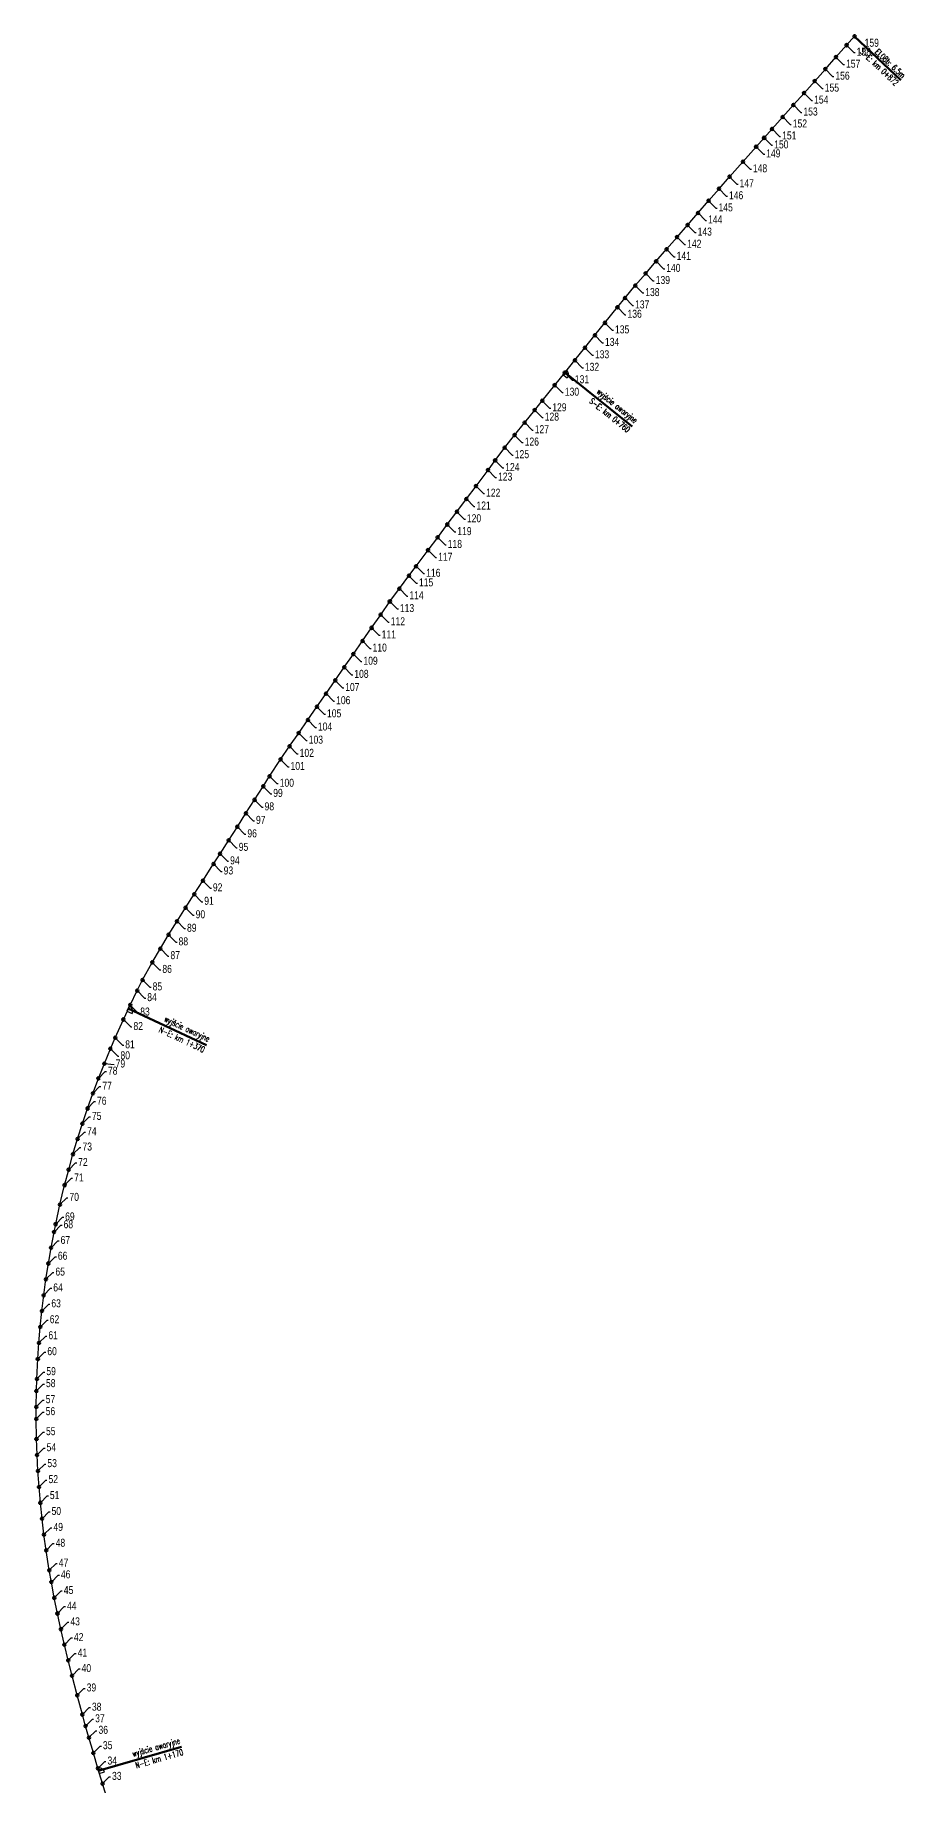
# Model space of a CAD drawing. Header units: metres. Extents: x 7402779 to 7405920, y 5696902 to 5712005.
# Drawn here: x 7405702.6 to 7405919.8, y 5700807.1 to 5701244.6 of the extents above; entities that cross this region are included whole.
import ezdxf

# ---------------------------------------------------------------- set-up
doc = ezdxf.new("R2010")
doc.units = ezdxf.units.M
for name, color, linetype in [('Drzwi ewakuacyjne', 100, 'Continuous'), ('Drzwi ewakuacyjne_opis', 7, 'Continuous'), ('Ekran_akustyczny', 100, 'Continuous'), ('Ekran_akustyczny_6.5m_opis', 7, 'Continuous'), ('Ekran_akustyczny_pale', 100, 'Continuous'), ('Ekran_akustyczny_pale_opis', 1, 'Continuous')]:
    doc.layers.add(name, color=color, linetype=linetype)
doc.styles.add('CDMSTYLE', font='CDMSIMPL', dxfattribs={"width": 0.8, "bigfont": 'CDMBIGPL'})
doc.styles.add('simplex 0.60', font='simplex.shx', dxfattribs={"width": 0.6})
doc.dimstyles.new('CDM-ME200MM', dxfattribs={"dimscale": 0.2, "dimtxt": 2.5, "dimasz": 1.5, "dimexe": 1.5, "dimexo": 5, "dimgap": 0.5, "dimtad": 1, "dimdec": 0, "dimlfac": 1000, "dimrnd": 1, "dimzin": 9, "dimtxsty": 'CDMSTYLE', "dimblk": 'OBLIQUE', "dimcen": 2.5, "dimdle": 1.5, "dimclrd": 9, "dimclre": 9, "dimadec": 1, "dimazin": 2, "dimtfac": 1, "dimtdec": 0, "dimtix": 1, "dimtmove": 2, "dimatfit": 3, "dimldrblk": 'NONE', "dimfxl": 1, "dimtvp": 1, "dimtolj": 1, "dimtzin": 0, "dimlwd": 25, "dimlwe": 25, "dimarcsym": 0})

# ---------------------------------------------------------------- blocks, each defined once
blk = doc.blocks.new('Wyjście awaryjne')
at = {"layer": 'Drzwi ewakuacyjne'}
blk.add_lwpolyline([(0, 0), (-1.4, 0, 0.414214), (0, -1.4)], format="xyb", close=True, dxfattribs=at)
blk = doc.blocks.new('_None')
blk = doc.blocks.new('_OBLIQUE')
at = {"color": 0, "linetype": 'ByBlock'}
blk.add_line((-0.5, -0.5), (0.5, 0.5), dxfattribs=at)

msp = doc.modelspace()

# ---------------------------------------------------------------- linework, layer by layer
at = {"layer": 'Drzwi ewakuacyjne_opis', "lineweight": 100}
for p, q in [((7405851.84, 5701146.81), (7405834.96, 5701160.37)), ((7405745.44, 5700992.19), (7405725.83, 5701001.36)), ((7405739.2, 5700816.86), (7405718.38, 5700810.91))]:
    msp.add_line(p, q, dxfattribs=at)
at = {"layer": 'Ekran_akustyczny', "linetype": 'Continuous', "lineweight": -3}
msp.add_lwpolyline([(7405720.6, 5700803.84), (7405719.45, 5700807.67), (7405718.31, 5700811.5), (7405717.17, 5700815.34), (7405716.06, 5700819.18), (7405715.22, 5700822.06), (7405714.42, 5700824.95), (7405713.11, 5700829.78), (7405711.84, 5700834.62), (7405710.86, 5700838.5), (7405709.93, 5700842.38), (7405709.03, 5700846.28), (7405708.19, 5700850.19), (7405707.39, 5700854.11), (7405706.66, 5700858.04), (7405706.14, 5700861), (7405705.36, 5700865.94), (7405704.81, 5700869.9), (7405704.33, 5700873.87), (7405703.92, 5700877.85), (7405703.57, 5700881.83), (7405703.29, 5700885.82), (7405703.08, 5700889.82), (7405702.94, 5700893.82), (7405702.87, 5700898.82), (7405702.87, 5700901.82), (7405702.93, 5700905.82), (7405703.03, 5700908.81), (7405703.27, 5700913.81), (7405703.54, 5700917.8), (7405703.88, 5700921.78), (7405704.29, 5700925.76), (7405704.76, 5700929.74), (7405705.3, 5700933.7), (7405705.91, 5700937.65), (7405706.59, 5700941.59), (7405707.33, 5700945.52), (7405707.73, 5700947.48), (7405708.8, 5700952.37), (7405709.97, 5700957.23), (7405710.98, 5700961.1), (7405712.06, 5700964.95), (7405713.21, 5700968.78), (7405714.42, 5700972.6), (7405715.69, 5700976.39), (7405717.03, 5700980.16), (7405718.43, 5700983.9), (7405719.9, 5700987.62), (7405721.43, 5700991.32), (7405722.62, 5700994.07), (7405724.67, 5700998.63), (7405726.37, 5701002.25), (7405728.12, 5701005.85), (7405729.47, 5701008.53), (7405731.89, 5701012.9), (7405733.92, 5701016.35), (7405735.95, 5701019.8), (7405738.06, 5701023.19), (7405740.21, 5701026.56), (7405742.37, 5701029.93), (7405744.52, 5701033.3), (7405747.22, 5701037.51), (7405748.83, 5701040.04), (7405750.99, 5701043.41), (7405753.14, 5701046.78), (7405755.3, 5701050.15), (7405757.45, 5701053.52), (7405759.61, 5701056.89), (7405761.22, 5701059.42), (7405763.94, 5701063.62), (7405766.21, 5701066.91), (7405768.49, 5701070.2), (7405770.77, 5701073.48), (7405773.05, 5701076.77), (7405775.32, 5701080.06), (7405777.6, 5701083.35), (7405779.88, 5701086.64), (7405782.16, 5701089.93), (7405784.43, 5701093.22), (7405786.71, 5701096.5), (7405788.99, 5701099.79), (7405791.26, 5701103.08), (7405793.64, 5701106.3), (7405796.04, 5701109.5), (7405797.83, 5701111.9), (7405800.83, 5701115.91), (7405803.22, 5701119.11), (7405805.62, 5701122.32), (7405808.01, 5701125.52), (7405810.41, 5701128.72), (7405812.8, 5701131.93), (7405815.8, 5701135.93), (7405817.59, 5701138.33), (7405819.99, 5701141.54), (7405822.46, 5701144.68), (7405824.97, 5701147.79), (7405827.48, 5701150.91), (7405829.36, 5701153.25), (7405832.5, 5701157.14), (7405835, 5701160.26), (7405837.51, 5701163.38), (7405840.02, 5701166.49), (7405842.53, 5701169.61), (7405845.04, 5701172.72), (7405848.17, 5701176.62), (7405850.05, 5701178.96), (7405852.6, 5701182.04), (7405855.21, 5701185.07), (7405857.83, 5701188.09), (7405860.45, 5701191.11), (7405863.07, 5701194.14), (7405865.68, 5701197.16), (7405868.3, 5701200.19), (7405870.92, 5701203.21), (7405873.54, 5701206.24), (7405876.18, 5701209.24), (7405879.51, 5701212.97), (7405882.83, 5701216.71), (7405884.83, 5701218.95), (7405886.82, 5701221.19), (7405889.48, 5701224.17), (7405892.14, 5701227.16), (7405894.8, 5701230.15), (7405897.46, 5701233.14), (7405900.12, 5701236.12), (7405902.78, 5701239.11), (7405905.44, 5701242.1), (7405907.44, 5701244.34)], dxfattribs=at)
at = {"layer": 'Ekran_akustyczny_6.5m_opis', "lineweight": 100}
msp.add_line((7405918.97, 5701233.38), (7405907.32, 5701244.36), dxfattribs=at)
at = {"layer": 'Ekran_akustyczny_pale', "lineweight": 100}
for centre in [(7405907.44, 5701244.34), (7405902.78, 5701239.11), (7405905.44, 5701242.1), (7405900.12, 5701236.12), (7405897.46, 5701233.14), (7405892.14, 5701227.16), (7405894.8, 5701230.15), (7405889.48, 5701224.18), (7405884.83, 5701218.95), (7405886.82, 5701221.19), (7405879.51, 5701212.97), (7405882.83, 5701216.71), (7405876.18, 5701209.24), (7405873.54, 5701206.24), (7405868.3, 5701200.19), (7405870.92, 5701203.21), (7405865.68, 5701197.16), (7405860.45, 5701191.11), (7405863.07, 5701194.14), (7405857.83, 5701188.09), (7405855.21, 5701185.06), (7405850.05, 5701178.96), (7405852.6, 5701182.04), (7405848.17, 5701176.62), (7405842.53, 5701169.61), (7405845.03, 5701172.72), (7405840.02, 5701166.49), (7405835, 5701160.26), (7405837.51, 5701163.38), (7405832.49, 5701157.14), (7405829.36, 5701153.25), (7405824.97, 5701147.8), (7405827.48, 5701150.91), (7405822.46, 5701144.68), (7405819.99, 5701141.54), (7405815.8, 5701135.93), (7405817.59, 5701138.33), (7405812.8, 5701131.93), (7405808.01, 5701125.52), (7405810.41, 5701128.72), (7405805.62, 5701122.32), (7405803.22, 5701119.11), (7405800.83, 5701115.91), (7405796.04, 5701109.5), (7405797.83, 5701111.9), (7405793.64, 5701106.3), (7405788.99, 5701099.79), (7405791.26, 5701103.08), (7405786.71, 5701096.5), (7405784.43, 5701093.22), (7405779.88, 5701086.64), (7405782.15, 5701089.93), (7405777.6, 5701083.35), (7405775.32, 5701080.06), (7405770.77, 5701073.48), (7405773.05, 5701076.77), (7405768.49, 5701070.2), (7405766.21, 5701066.91), (7405763.94, 5701063.62), (7405759.61, 5701056.89), (7405761.22, 5701059.42), (7405757.45, 5701053.52), (7405753.14, 5701046.78), (7405755.3, 5701050.15), (7405750.99, 5701043.41), (7405748.83, 5701040.04), (7405747.22, 5701037.52), (7405742.37, 5701029.93), (7405744.52, 5701033.3), (7405740.21, 5701026.56), (7405738.06, 5701023.19), (7405733.92, 5701016.35), (7405735.95, 5701019.8), (7405731.89, 5701012.9), (7405729.47, 5701008.53), (7405728.12, 5701005.85), (7405724.67, 5700998.63), (7405726.37, 5701002.25), (7405722.62, 5700994.07), (7405721.43, 5700991.32), (7405719.9, 5700987.62), (7405718.43, 5700983.9), (7405717.03, 5700980.16), (7405714.42, 5700972.6), (7405715.69, 5700976.39), (7405713.21, 5700968.78), (7405712.06, 5700964.95), (7405710.98, 5700961.1), (7405709.97, 5700957.23), (7405708.8, 5700952.37), (7405707.73, 5700947.48), (7405706.59, 5700941.59), (7405707.33, 5700945.52), (7405705.91, 5700937.65), (7405705.3, 5700933.7), (7405704.76, 5700929.73), (7405704.28, 5700925.76), (7405703.88, 5700921.78), (7405703.54, 5700917.8), (7405703.27, 5700913.81), (7405703.03, 5700908.81), (7405702.93, 5700905.81), (7405702.87, 5700901.82), (7405702.87, 5700898.82), (7405702.94, 5700893.82), (7405703.08, 5700889.82), (7405703.29, 5700885.82), (7405703.57, 5700881.83), (7405703.91, 5700877.85), (7405704.33, 5700873.87), (7405704.81, 5700869.9), (7405705.36, 5700865.94), (7405706.14, 5700861), (7405706.66, 5700858.04), (7405707.39, 5700854.11), (7405708.19, 5700850.19), (7405709.03, 5700846.28), (7405709.93, 5700842.38), (7405710.86, 5700838.49), (7405711.84, 5700834.62), (7405713.11, 5700829.78), (7405714.42, 5700824.95), (7405715.22, 5700822.06), (7405716.06, 5700819.18), (7405717.17, 5700815.34), (7405718.31, 5700811.5), (7405719.45, 5700807.67)]:
    msp.add_circle(centre, 0.3, dxfattribs=at)

# ---------------------------------------------------------------- block references
at = {"layer": 'Drzwi ewakuacyjne', "lineweight": 100}
for p, rotation in [((7405834.52, 5701159.82), 141.2160344193705), ((7405725.54, 5701000.72), 155.4565281266729), ((7405718.57, 5700810.24), 195.9620242722899)]:
    msp.add_blockref('Wyjście awaryjne', p, dxfattribs=dict(at, rotation=rotation))

# ---------------------------------------------------------------- texts
at = {"layer": 'Drzwi ewakuacyjne_opis', "lineweight": 100, "char_height": 1.5, "attachment_point": 9, "style": 'simplex 0.60'}
for s, insert, rotation in [('S-E: km 0+760', (7405850.55, 5701145.2), 321.237), ('wyjście awaryjne', (7405852.11, 5701147.14), 321.237), ('N-E: km 1+370', (7405744.57, 5700990.32), 334.9328), ('wyjście awaryjne', (7405745.62, 5700992.57), 334.9328), ('wyjście awaryjne', (7405739.08, 5700817.27), 15.94), ('N-E: km 1+170', (7405739.76, 5700814.88), 15.94)]:
    msp.add_mtext(s, dxfattribs=dict(at, insert=insert, rotation=rotation))
at = {"layer": 'Ekran_akustyczny_6.5m_opis', "lineweight": 100, "char_height": 1.5, "attachment_point": 9, "rotation": 316.7037, "style": 'simplex 0.60'}
for s, insert in [('S-E: km 0+872', (7405917.55, 5701231.88)), ('EL08b: 6.5m', (7405919.28, 5701233.72))]:
    msp.add_mtext(s, dxfattribs=dict(at, insert=insert))
at = {"layer": 'Ekran_akustyczny_pale_opis', "color": 1, "lineweight": 100, "char_height": 2, "attachment_point": 4, "style": 'CDMSTYLE'}
for s, insert in [('159', (7405909.94, 5701242.69)), ('158', (7405907.95, 5701240.45)), ('156', (7405902.63, 5701234.47)), ('157', (7405905.29, 5701237.46)), ('155', (7405899.97, 5701231.48)), ('153', (7405894.64, 5701225.51)), ('154', (7405897.31, 5701228.5)), ('152', (7405891.98, 5701222.52)), ('150', (7405887.33, 5701217.29)), ('151', (7405889.32, 5701219.53)), ('149', (7405885.33, 5701215.05)), ('148', (7405882.01, 5701211.32)), ('146', (7405876.04, 5701204.59)), ('147', (7405878.68, 5701207.59)), ('145', (7405873.42, 5701201.56)), ('143', (7405868.19, 5701195.51)), ('144', (7405870.8, 5701198.54)), ('142', (7405865.57, 5701192.49)), ('140', (7405860.34, 5701186.44)), ('141', (7405862.95, 5701189.46)), ('139', (7405857.72, 5701183.41)), ('137', (7405852.55, 5701177.3)), ('138', (7405855.1, 5701180.39)), ('136', (7405850.67, 5701174.97)), ('135', (7405847.54, 5701171.07)), ('133', (7405842.52, 5701164.84)), ('134', (7405845.03, 5701167.95)), ('132', (7405840.01, 5701161.72)), ('130', (7405835, 5701155.49)), ('131', (7405837.51, 5701158.61)), ('129', (7405831.86, 5701151.6)), ('128', (7405829.98, 5701149.26)), ('126', (7405824.97, 5701143.03)), ('127', (7405827.47, 5701146.14)), ('125', (7405822.49, 5701139.88)), ('123', (7405818.3, 5701134.28)), ('124', (7405820.1, 5701136.68)), ('122', (7405815.31, 5701130.27)), ('121', (7405812.91, 5701127.07)), ('119', (7405808.12, 5701120.66)), ('120', (7405810.52, 5701123.87)), ('118', (7405805.73, 5701117.46)), ('117', (7405803.33, 5701114.26)), ('115', (7405798.54, 5701107.85)), ('116', (7405800.34, 5701110.25)), ('114', (7405796.14, 5701104.64)), ('113', (7405793.77, 5701101.43)), ('111', (7405789.21, 5701094.85)), ('112', (7405791.49, 5701098.14)), ('110', (7405786.94, 5701091.56)), ('109', (7405784.66, 5701088.27)), ('107', (7405780.1, 5701081.7)), ('108', (7405782.38, 5701084.99)), ('106', (7405777.83, 5701078.41)), ('105', (7405775.55, 5701075.12)), ('103', (7405770.99, 5701068.54)), ('104', (7405773.27, 5701071.83)), ('102', (7405768.72, 5701065.25)), ('101', (7405766.44, 5701061.97)), ('99', (7405762.11, 5701055.24)), ('100', (7405763.73, 5701057.77)), ('98', (7405759.95, 5701051.87)), ('97', (7405757.8, 5701048.5)), ('95', (7405753.49, 5701041.76)), ('96', (7405755.65, 5701045.13)), ('94', (7405751.34, 5701038.39)), ('93', (7405749.72, 5701035.86)), ('91', (7405744.87, 5701028.28)), ('92', (7405747.03, 5701031.65)), ('90', (7405742.72, 5701024.91)), ('89', (7405740.56, 5701021.54)), ('88', (7405738.45, 5701018.14)), ('86', (7405734.4, 5701011.25)), ('87', (7405736.42, 5701014.7)), ('85', (7405731.97, 5701006.88)), ('84', (7405730.62, 5701004.2)), ('83', (7405728.87, 5701000.6)), ('82', (7405727.17, 5700996.98)), ('80', (7405723.93, 5700989.67)), ('81', (7405725.12, 5700992.42)), ('78', (7405720.8, 5700985.83)), ('79', (7405722.72, 5700987.62)), ('77', (7405719.4, 5700982.08)), ('76', (7405718.06, 5700978.31)), ('75', (7405716.79, 5700974.52)), ('74', (7405715.58, 5700970.71)), ('72', (7405713.35, 5700963.02)), ('73', (7405714.43, 5700966.87)), ('71', (7405712.34, 5700959.15)), ('70', (7405711.17, 5700954.29)), ('68', (7405709.7, 5700947.45)), ('69', (7405710.1, 5700949.41)), ('67', (7405708.96, 5700943.52)), ('66', (7405708.28, 5700939.58)), ('65', (7405707.67, 5700935.62)), ('63', (7405706.65, 5700927.69)), ('64', (7405707.13, 5700931.66)), ('62', (7405706.25, 5700923.71)), ('61', (7405705.91, 5700919.72)), ('60', (7405705.64, 5700915.73)), ('59', (7405705.4, 5700910.74)), ('58', (7405705.3, 5700907.74)), ('57', (7405705.24, 5700903.74)), ('56', (7405705.24, 5700900.74)), ('55', (7405705.31, 5700895.74)), ('54', (7405705.45, 5700891.74)), ('53', (7405705.66, 5700887.75)), ('52', (7405705.94, 5700883.76)), ('51', (7405706.28, 5700879.77)), ('50', (7405706.7, 5700875.79)), ('49', (7405707.18, 5700871.82)), ('48', (7405707.73, 5700867.86)), ('47', (7405708.51, 5700862.92)), ('46', (7405709.03, 5700859.97)), ('45', (7405709.77, 5700856.04)), ('44', (7405710.56, 5700852.12)), ('43', (7405711.4, 5700848.21)), ('42', (7405712.3, 5700844.31)), ('41', (7405713.24, 5700840.42)), ('40', (7405714.21, 5700836.54)), ('39', (7405715.48, 5700831.7)), ('38', (7405716.79, 5700826.88)), ('37', (7405717.59, 5700823.99)), ('36', (7405718.43, 5700821.11)), ('35', (7405719.54, 5700817.27)), ('34', (7405720.68, 5700813.43)), ('33', (7405721.82, 5700809.6))]:
    msp.add_mtext(s, dxfattribs=dict(at, insert=insert))

# ---------------------------------------------------------------- leaders
at = {"layer": 'Ekran_akustyczny_pale_opis', "color": 1, "lineweight": 100, "annotation_type": 0, "has_hookline": 1, "hookline_direction": 0}
for points, text_width in [([(7405907.44, 5701244.34), (7405909.26, 5701242.47), (7405909.56, 5701242.47)], 3.73), ([(7405905.44, 5701242.1), (7405907.27, 5701240.23), (7405907.57, 5701240.23)], 3.81), ([(7405900.12, 5701236.12), (7405901.95, 5701234.26), (7405902.25, 5701234.26)], 3.73), ([(7405902.78, 5701239.11), (7405904.61, 5701237.25), (7405904.91, 5701237.25)], 3.81), ([(7405897.46, 5701233.14), (7405899.29, 5701231.27), (7405899.59, 5701231.27)], 3.81), ([(7405892.14, 5701227.16), (7405893.97, 5701225.3), (7405894.27, 5701225.3)], 3.81), ([(7405894.8, 5701230.15), (7405896.63, 5701228.29), (7405896.93, 5701228.29)], 3.89), ([(7405889.48, 5701224.18), (7405891.31, 5701222.31), (7405891.61, 5701222.31)], 3.81), ([(7405884.83, 5701218.95), (7405886.65, 5701217.08), (7405886.95, 5701217.08)], 3.81), ([(7405886.82, 5701221.19), (7405888.65, 5701219.32), (7405888.95, 5701219.32)], 3.12), ([(7405882.83, 5701216.71), (7405884.66, 5701214.84), (7405884.96, 5701214.84)], 3.73), ([(7405876.18, 5701209.24), (7405878.01, 5701207.37), (7405878.31, 5701207.37)], 3.81), ([(7405879.51, 5701212.97), (7405881.33, 5701211.11), (7405881.63, 5701211.11)], 3.81), ([(7405873.54, 5701206.24), (7405875.36, 5701204.37), (7405875.66, 5701204.37)], 3.73), ([(7405868.3, 5701200.19), (7405870.13, 5701198.32), (7405870.43, 5701198.32)], 3.89), ([(7405870.92, 5701203.21), (7405872.74, 5701201.35), (7405873.04, 5701201.35)], 3.81), ([(7405865.68, 5701197.16), (7405867.51, 5701195.3), (7405867.81, 5701195.3)], 3.81), ([(7405863.07, 5701194.14), (7405864.89, 5701192.27), (7405865.19, 5701192.27)], 3.81), ([(7405857.83, 5701188.09), (7405859.66, 5701186.22), (7405859.96, 5701186.22)], 3.81), ([(7405860.45, 5701191.11), (7405862.27, 5701189.25), (7405862.57, 5701189.25)], 3.12), ([(7405855.21, 5701185.06), (7405857.04, 5701183.2), (7405857.34, 5701183.2)], 3.73), ([(7405850.05, 5701178.96), (7405851.88, 5701177.09), (7405852.18, 5701177.09)], 3.81), ([(7405852.6, 5701182.04), (7405854.42, 5701180.18), (7405854.72, 5701180.18)], 3.81), ([(7405848.17, 5701176.62), (7405849.99, 5701174.75), (7405850.29, 5701174.75)], 3.73), ([(7405842.53, 5701169.61), (7405844.35, 5701167.74), (7405844.65, 5701167.74)], 3.89), ([(7405845.03, 5701172.72), (7405846.86, 5701170.86), (7405847.16, 5701170.86)], 3.81), ([(7405840.02, 5701166.49), (7405841.84, 5701164.63), (7405842.14, 5701164.63)], 3.81), ([(7405837.51, 5701163.38), (7405839.34, 5701161.51), (7405839.64, 5701161.51)], 3.81), ([(7405832.49, 5701157.14), (7405834.32, 5701155.28), (7405834.62, 5701155.28)], 3.81), ([(7405835, 5701160.26), (7405836.83, 5701158.39), (7405837.13, 5701158.39)], 3.12), ([(7405829.36, 5701153.25), (7405831.18, 5701151.38), (7405831.48, 5701151.38)], 3.73), ([(7405824.97, 5701147.8), (7405826.8, 5701145.93), (7405827.1, 5701145.93)], 3.81), ([(7405827.48, 5701150.91), (7405829.3, 5701149.05), (7405829.6, 5701149.05)], 3.81), ([(7405822.46, 5701144.68), (7405824.29, 5701142.81), (7405824.59, 5701142.81)], 3.73), ([(7405819.99, 5701141.54), (7405821.81, 5701139.67), (7405822.11, 5701139.67)], 3.81), ([(7405815.8, 5701135.93), (7405817.62, 5701134.07), (7405817.92, 5701134.07)], 3.81), ([(7405817.59, 5701138.33), (7405819.42, 5701136.47), (7405819.72, 5701136.47)], 3.89), ([(7405812.8, 5701131.93), (7405814.63, 5701130.06), (7405814.93, 5701130.06)], 3.81), ([(7405810.41, 5701128.72), (7405812.23, 5701126.86), (7405812.53, 5701126.86)], 3.12), ([(7405805.62, 5701122.32), (7405807.44, 5701120.45), (7405807.74, 5701120.45)], 3.43), ([(7405808.01, 5701125.52), (7405809.84, 5701123.65), (7405810.14, 5701123.65)], 3.81), ([(7405803.22, 5701119.11), (7405805.05, 5701117.25), (7405805.35, 5701117.25)], 3.5), ([(7405800.83, 5701115.91), (7405802.65, 5701114.04), (7405802.95, 5701114.04)], 3.5), ([(7405796.04, 5701109.5), (7405797.86, 5701107.64), (7405798.16, 5701107.64)], 3.5), ([(7405797.83, 5701111.9), (7405799.66, 5701110.04), (7405799.96, 5701110.04)], 3.43), ([(7405793.64, 5701106.3), (7405795.47, 5701104.43), (7405795.77, 5701104.43)], 3.58), ([(7405788.99, 5701099.79), (7405790.81, 5701097.93), (7405791.11, 5701097.93)], 3.5), ([(7405791.26, 5701103.08), (7405793.09, 5701101.22), (7405793.39, 5701101.22)], 3.5), ([(7405786.71, 5701096.5), (7405788.53, 5701094.64), (7405788.83, 5701094.64)], 2.82), ([(7405784.43, 5701093.22), (7405786.26, 5701091.35), (7405786.56, 5701091.35)], 3.5), ([(7405779.88, 5701086.64), (7405781.7, 5701084.77), (7405782, 5701084.77)], 3.81), ([(7405782.15, 5701089.93), (7405783.98, 5701088.06), (7405784.28, 5701088.06)], 3.73), ([(7405777.6, 5701083.35), (7405779.42, 5701081.49), (7405779.72, 5701081.49)], 3.81), ([(7405775.32, 5701080.06), (7405777.15, 5701078.2), (7405777.45, 5701078.2)], 3.73), ([(7405770.77, 5701073.48), (7405772.59, 5701071.62), (7405772.89, 5701071.62)], 3.89), ([(7405773.05, 5701076.77), (7405774.87, 5701074.91), (7405775.17, 5701074.91)], 3.81), ([(7405768.49, 5701070.2), (7405770.32, 5701068.33), (7405770.62, 5701068.33)], 3.81), ([(7405766.21, 5701066.91), (7405768.04, 5701065.04), (7405768.34, 5701065.04)], 3.81), ([(7405763.94, 5701063.62), (7405765.76, 5701061.75), (7405766.06, 5701061.75)], 3.12), ([(7405759.61, 5701056.89), (7405761.43, 5701055.03), (7405761.73, 5701055.03)], 2.51), ([(7405761.22, 5701059.42), (7405763.05, 5701057.56), (7405763.35, 5701057.56)], 3.81), ([(7405757.45, 5701053.52), (7405759.28, 5701051.66), (7405759.58, 5701051.66)], 2.59), ([(7405753.14, 5701046.78), (7405754.97, 5701044.92), (7405755.27, 5701044.92)], 2.51), ([(7405755.3, 5701050.15), (7405757.12, 5701048.29), (7405757.42, 5701048.29)], 2.59), ([(7405750.99, 5701043.41), (7405752.81, 5701041.55), (7405753.11, 5701041.55)], 2.59), ([(7405748.83, 5701040.04), (7405750.66, 5701038.18), (7405750.96, 5701038.18)], 2.67), ([(7405747.22, 5701037.52), (7405749.04, 5701035.65), (7405749.34, 5701035.65)], 2.59), ([(7405742.37, 5701029.93), (7405744.19, 5701028.07), (7405744.49, 5701028.07)], 1.9), ([(7405744.52, 5701033.3), (7405746.35, 5701031.44), (7405746.65, 5701031.44)], 2.59), ([(7405740.21, 5701026.56), (7405742.04, 5701024.7), (7405742.34, 5701024.7)], 2.59), ([(7405738.06, 5701023.19), (7405739.88, 5701021.33), (7405740.18, 5701021.33)], 2.51), ([(7405733.92, 5701016.35), (7405735.74, 5701014.48), (7405736.04, 5701014.48)], 2.59), ([(7405735.95, 5701019.8), (7405737.77, 5701017.93), (7405738.07, 5701017.93)], 2.59), ([(7405731.89, 5701012.9), (7405733.72, 5701011.04), (7405734.02, 5701011.04)], 2.51), ([(7405729.47, 5701008.53), (7405731.29, 5701006.67), (7405731.59, 5701006.67)], 2.59), ([(7405728.12, 5701005.85), (7405729.94, 5701003.99), (7405730.24, 5701003.99)], 2.67), ([(7405726.37, 5701002.25), (7405728.19, 5701000.39), (7405728.49, 5701000.39)], 2.59), ([(7405724.67, 5700998.63), (7405726.49, 5700996.77), (7405726.79, 5700996.77)], 2.59), ([(7405721.43, 5700991.32), (7405723.25, 5700989.45), (7405723.55, 5700989.45)], 2.59), ([(7405722.62, 5700994.07), (7405724.44, 5700992.21), (7405724.74, 5700992.21)], 1.9), ([(7405718.43, 5700983.9), (7405720.12, 5700985.61), (7405720.42, 5700985.61)], 2.59), ([(7405719.9, 5700987.62), (7405722.35, 5700987.41)], 2.51), ([(7405717.03, 5700980.16), (7405718.72, 5700981.87), (7405719.02, 5700981.87)], 2.59), ([(7405715.69, 5700976.39), (7405717.38, 5700978.1), (7405717.68, 5700978.1)], 2.51), ([(7405714.42, 5700972.6), (7405716.11, 5700974.31), (7405716.41, 5700974.31)], 2.59), ([(7405713.21, 5700968.78), (7405714.9, 5700970.5), (7405715.2, 5700970.5)], 2.67), ([(7405712.06, 5700964.95), (7405713.75, 5700966.66), (7405714.05, 5700966.66)], 2.59), ([(7405710.98, 5700961.1), (7405712.68, 5700962.81), (7405712.98, 5700962.81)], 2.59), ([(7405709.97, 5700957.23), (7405711.66, 5700958.94), (7405711.96, 5700958.94)], 1.9), ([(7405708.8, 5700952.37), (7405710.49, 5700954.08), (7405710.79, 5700954.08)], 2.59), ([(7405707.33, 5700945.52), (7405709.03, 5700947.24), (7405709.33, 5700947.24)], 2.59), ([(7405707.73, 5700947.48), (7405709.43, 5700949.2), (7405709.73, 5700949.2)], 2.51), ([(7405706.59, 5700941.59), (7405708.28, 5700943.31), (7405708.58, 5700943.31)], 2.59), ([(7405705.91, 5700937.65), (7405707.6, 5700939.36), (7405707.9, 5700939.36)], 2.51), ([(7405705.3, 5700933.7), (7405706.99, 5700935.41), (7405707.29, 5700935.41)], 2.59), ([(7405704.76, 5700929.73), (7405706.45, 5700931.45), (7405706.75, 5700931.45)], 2.67), ([(7405704.28, 5700925.76), (7405705.98, 5700927.48), (7405706.28, 5700927.48)], 2.59), ([(7405703.88, 5700921.78), (7405705.57, 5700923.5), (7405705.87, 5700923.5)], 2.59), ([(7405703.27, 5700913.81), (7405704.96, 5700915.52), (7405705.26, 5700915.52)], 2.59), ([(7405703.54, 5700917.8), (7405705.23, 5700919.51), (7405705.53, 5700919.51)], 1.9), ([(7405702.93, 5700905.81), (7405704.63, 5700907.53), (7405704.93, 5700907.53)], 2.59), ([(7405703.03, 5700908.81), (7405704.72, 5700910.53), (7405705.02, 5700910.53)], 2.51), ([(7405702.87, 5700901.82), (7405704.56, 5700903.53), (7405704.86, 5700903.53)], 2.59), ([(7405702.87, 5700898.82), (7405704.56, 5700900.53), (7405704.86, 5700900.53)], 2.51), ([(7405702.94, 5700893.82), (7405704.64, 5700895.53), (7405704.94, 5700895.53)], 2.59), ([(7405703.08, 5700889.82), (7405704.78, 5700891.53), (7405705.08, 5700891.53)], 2.67), ([(7405703.29, 5700885.82), (7405704.98, 5700887.54), (7405705.28, 5700887.54)], 2.59), ([(7405703.57, 5700881.83), (7405705.26, 5700883.55), (7405705.56, 5700883.55)], 2.59), ([(7405703.91, 5700877.85), (7405705.61, 5700879.56), (7405705.91, 5700879.56)], 1.9), ([(7405704.33, 5700873.87), (7405706.02, 5700875.58), (7405706.32, 5700875.58)], 2.59), ([(7405704.81, 5700869.9), (7405706.5, 5700871.61), (7405706.8, 5700871.61)], 2.51), ([(7405705.36, 5700865.94), (7405707.05, 5700867.65), (7405707.35, 5700867.65)], 2.59), ([(7405706.14, 5700861), (7405707.83, 5700862.71), (7405708.13, 5700862.71)], 2.59), ([(7405706.66, 5700858.04), (7405708.35, 5700859.76), (7405708.65, 5700859.76)], 2.51), ([(7405707.39, 5700854.11), (7405709.09, 5700855.83), (7405709.39, 5700855.83)], 2.59), ([(7405708.19, 5700850.19), (7405709.88, 5700851.9), (7405710.18, 5700851.9)], 2.67), ([(7405709.03, 5700846.28), (7405710.73, 5700848), (7405711.03, 5700848)], 2.59), ([(7405709.93, 5700842.38), (7405711.62, 5700844.1), (7405711.92, 5700844.1)], 2.59), ([(7405710.86, 5700838.49), (7405712.56, 5700840.21), (7405712.86, 5700840.21)], 1.9), ([(7405711.84, 5700834.62), (7405713.53, 5700836.33), (7405713.83, 5700836.33)], 2.59), ([(7405713.11, 5700829.78), (7405714.8, 5700831.49), (7405715.1, 5700831.49)], 2.51), ([(7405714.42, 5700824.95), (7405716.11, 5700826.67), (7405716.41, 5700826.67)], 2.59), ([(7405715.22, 5700822.06), (7405716.92, 5700823.78), (7405717.22, 5700823.78)], 2.59), ([(7405716.06, 5700819.18), (7405717.75, 5700820.9), (7405718.05, 5700820.9)], 2.51), ([(7405717.17, 5700815.34), (7405718.87, 5700817.05), (7405719.17, 5700817.05)], 2.59), ([(7405718.31, 5700811.5), (7405720, 5700813.22), (7405720.3, 5700813.22)], 2.67), ([(7405719.45, 5700807.67), (7405721.14, 5700809.38), (7405721.44, 5700809.38)], 2.59)]:
    msp.add_leader(points, dimstyle='CDM-ME200MM', override={"dimtxt": 3.5, "dimgap": 0.5, "dimtad": 0, "dimzin": 0, "dimclrd": 1}, dxfattribs=dict(at, text_width=text_width))

doc.saveas('drawing.dxf')
